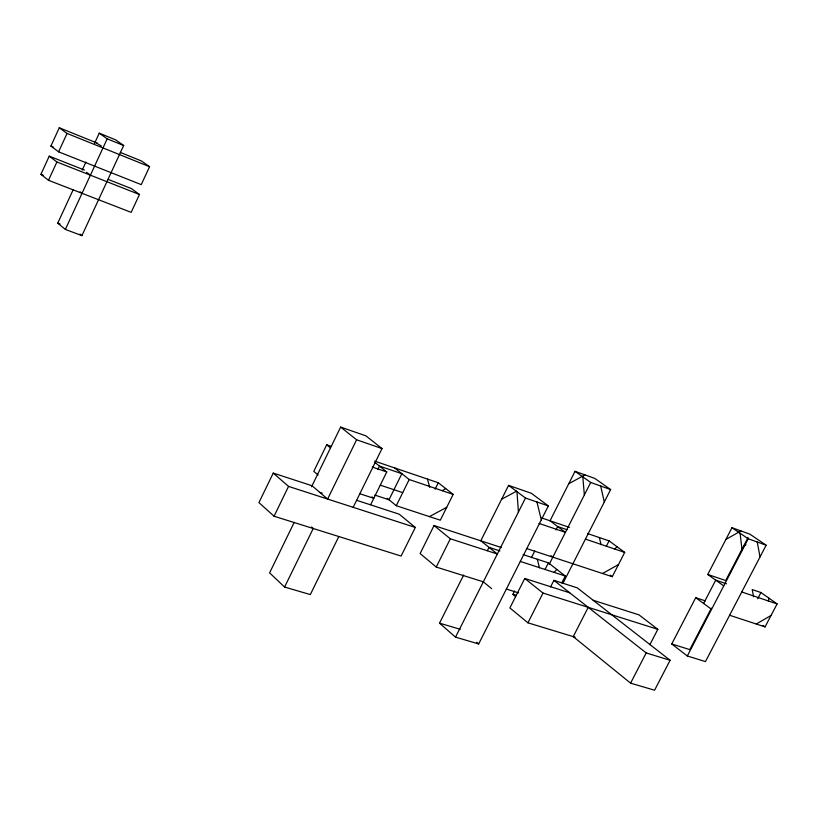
<?xml version="1.0" encoding="UTF-8"?>
<svg xmlns="http://www.w3.org/2000/svg" width="818" height="818" viewBox="0 0 818 818"><rect width="100%" height="100%" fill="white"/><g stroke="black" fill="none" stroke-linecap="round" stroke-linejoin="round"><path stroke-width="1.23" d="M768.347 600.964L768.981 598.203M120.328 152.424L141.463 160.962L149.582 166.719L141.238 184.633L58.599 151.831L50.91 146.044L59.285 127.782L97.414 143.17M107.956 179.326L131.442 188.6L139.469 194.52L131.156 212.363L48.497 180.297L40.9 174.346L49.244 156.156L84.469 170.062M58.599 151.831L67.045 133.446L59.285 127.782M48.497 180.297L56.902 161.995L49.244 156.156M94.459 143.559L99.244 133.181L115.645 139.847L123.671 145.512L81.923 235.635L65.358 229.408L57.73 223.191L73.17 189.725M82.219 170.103L85.941 162.025M65.358 229.408L107.199 138.825L99.244 133.181M311.556 486.771L340.646 427.088L356.597 439.787L327.619 499.062L312.057 485.749L273.243 473.09L258.938 502.61L274.061 516.23L401.117 556.056L415.309 527.446L399.215 514.185L356.822 500.36M274.061 516.23L288.549 486.403L273.243 473.09M331.494 446.444L326.689 444.808L313.775 471.342L318.151 475.043M294.214 522.354L269.603 572.856L284.592 587.048L310.319 594.584L338.816 536.526M284.592 587.048L313.222 528.51L311.505 526.986M353.161 507.324L382.016 448.561L365.912 435.851L340.646 427.088M377.804 469.532L379.48 466.107L401.863 473.694L389 499.757L374.838 495.084M370.697 504.614L386.771 471.955L374.971 462.487M374.613 461.117L438.305 482.773L453.152 494.399L440.319 520.187L396.28 505.718L409.204 479.532L394.583 467.906M435.125 489.174L438.305 482.773M501.444 547.549L434.041 525.555L420.125 553.551L436.229 567.058L483.346 581.833M436.229 567.058L450.329 538.786L434.041 525.555M450.329 538.786L497.334 554.001L480.79 540.8L508.571 485.371L531.311 493.264L548.336 505.913L478.683 643.94L455.534 637.15L439.522 623.163L463.642 575.034M487.354 550.698L489.021 547.375L499.87 550.903M455.534 637.15L525.473 498.029L508.571 485.371M515.667 596.629L512.866 594.338L514.553 591.015M531.414 557.641L534.788 550.954M562.927 583.398L610.617 489.583L594.86 478.458L575.023 471.332L550.033 520.79L565.412 532.354L538.97 523.408M569.737 592.805L524.767 578.469L509.88 607.927L527.917 622.815L575.187 637.212M555.974 529.911L557.682 526.536L567.089 529.727M544.972 569.594L548.387 562.856L523.111 554.614M549.154 564.42L590.688 482.467L575.023 471.332M527.917 622.815L543.009 593.06L524.767 578.469M550.534 586.987L553.898 580.351L577.242 587.845L670.106 660.279L654.574 690.218L630.586 683.153L573.244 636.629L588.214 607.334M561.813 582.794L565.269 576.005L548.387 562.856M606.291 546.352L609.083 540.872L587.457 533.52M526.434 548.489L612.273 576.7L624.707 552.395L609.083 540.872M649.87 644.707L657.815 629.318L639.011 614.88L593.183 600.279M630.586 683.153L646.2 652.938L553.898 580.351M723.746 585.892L707.764 574.451L731.977 527.722L749.83 534.134L766.149 545.187L705.464 661.588L687.325 655.975L671.742 643.97L695.719 597.692L705.31 600.872M703.603 603.49L715.719 580.146L726.507 583.796M711.374 608.132L689.819 649.615L671.742 643.97M748.071 537.528L725.709 580.555L707.764 574.451M687.325 655.975L748.235 538.776L766.149 545.187M757.693 598.756L760.945 592.539L777.1 603.929L765.055 626.905L729.615 615.259M614.983 549.113L616.864 546.608M554.154 572.406L556.782 569.4M442.282 490.718L445.687 488.561M756.282 624.022L771.077 615.422M725.914 539.43L740.934 530.933M602.529 573.49L618.49 564.563M568.755 483.724L584.972 474.9M501.608 499.266L516.741 491.086M429.419 516.608L446.73 507.303M743.787 545.77L745.965 544.819M439.522 623.163L460.258 629.298M646.2 652.938L670.106 660.279M506.383 589.052L518.561 592.866M512.866 594.338L516.23 595.392M543.009 593.06L657.815 629.318M288.549 486.403L415.309 527.446M520.309 561.445L565.269 576.005M319.797 492.364L322.22 493.152M359.593 493.663L373.795 498.326L371.986 496.833M380.278 485.156L402.732 492.64M372.302 467.058L386.771 471.955M409.204 479.532L453.152 494.399M585.432 539.123L624.707 552.395M741.752 591.976L777.1 603.929M541.792 517.988L569.43 527.385M760.945 592.539L752.212 589.573L753.593 596.762M356.597 439.787L382.016 448.561M525.473 498.029L548.336 505.913M590.688 482.467L610.617 489.583M57.73 223.191L60.092 224.081M40.9 174.346L43.252 175.256M56.902 161.995L139.469 194.52M50.91 146.044L53.262 146.984M101.371 146.023L95.072 142.23M67.045 133.446L149.582 166.719M107.199 138.825L123.671 145.512M731.977 527.722L748.235 538.776M763.051 625.453L765.055 626.905M695.719 597.692L711.568 609.328M86.473 172.24L90.399 175.195M610.34 575.228L612.273 576.7M80.082 191.801L82.025 193.304M550.923 555.688L552.835 557.16M80 234.071L81.923 235.635M326.689 444.808L330.492 447.916M387.2 498.274L396.28 505.718M482.906 581.465L491.659 588.674M476.782 642.294L478.683 643.94M427.487 479.092L429.716 487.334M537.324 559.246L539.44 567.794M536.945 501.986L541.301 519.839M599.4 537.579L601.025 544.665M600.688 486.035L604.308 502.007M757.223 541.997L760.034 556.915M740.075 533.224L742.1 550.586M582.815 476.874L584.349 494.972M516.976 491.669L518.418 512.068"/></g></svg>
